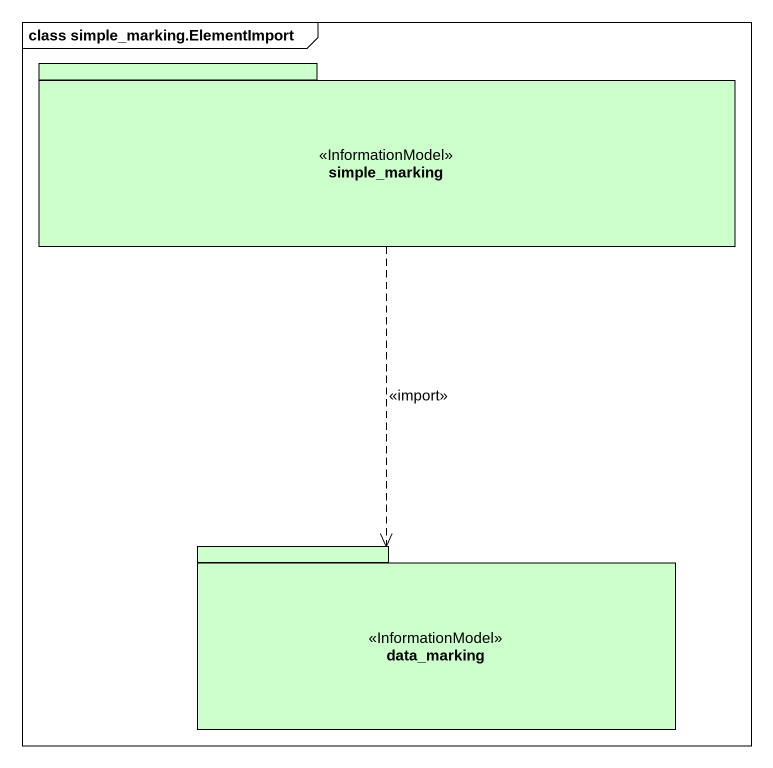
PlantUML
@startuml
mainframe class simple_marking.ElementImport
package simple_marking <<InformationModel>> #CCFFCC {
}
package data_marking <<InformationModel>> #CCFFCC {
}
simple_marking ..> data_marking : <<import>>
@enduml
